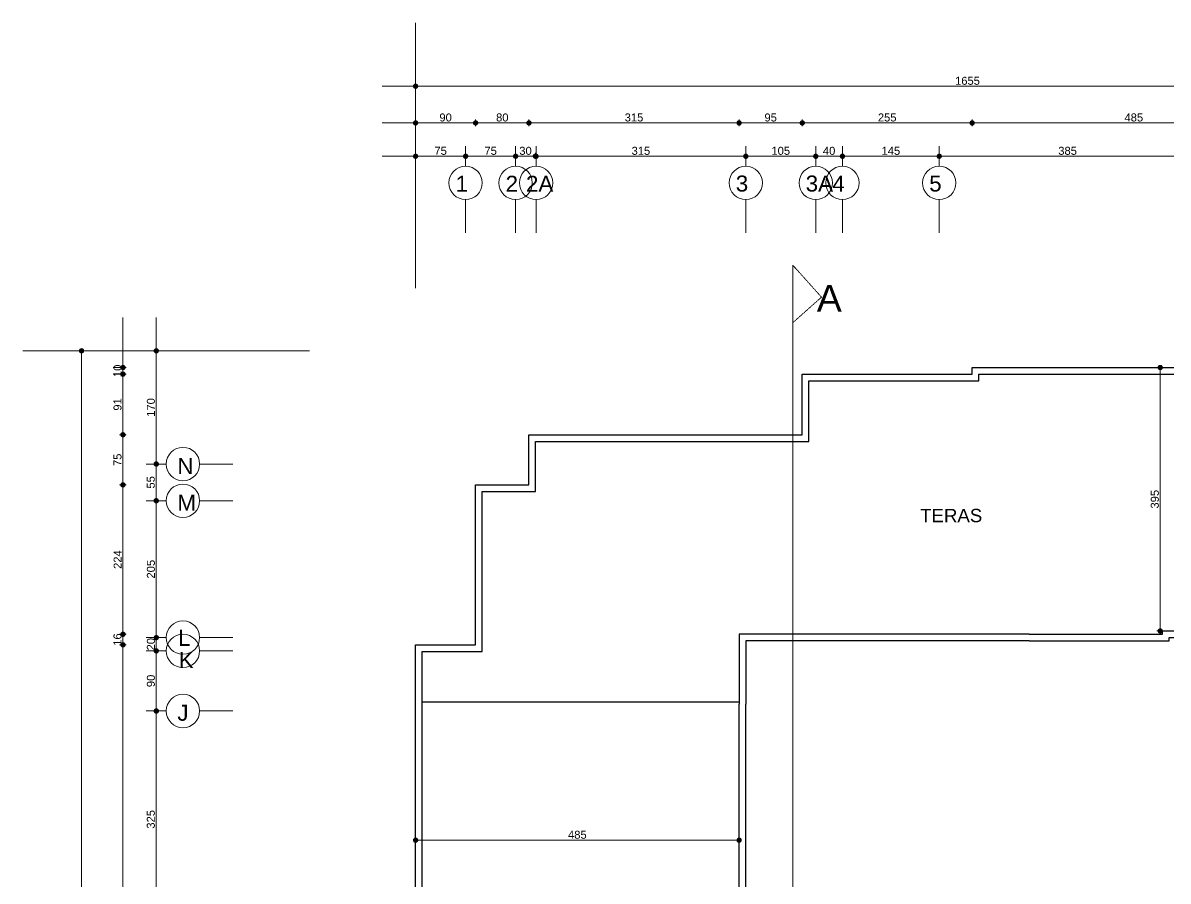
# Model space of a CAD drawing. Header units: millimetres. Extents: x 38129 to 72024, y -56282 to 16512.
# Drawn here: x 59598 to 61315, y -43875 to -42589 of the extents above; entities that cross this region are included whole.
import ezdxf

# ---------------------------------------------------------------- set-up
doc = ezdxf.new("R2010")
doc.units = ezdxf.units.MM
doc.linetypes.add('HIDDEN', pattern=[0.375, 0.25, -0.125])
doc.layers.add('balkon', color=171, linetype='Continuous')
doc.layers.add('sıva', color=41, linetype='Continuous')
for name, color, linetype, lineweight in [('DIŞÖLÇÜ', 37, 'Continuous', 0), ('DUVAR', 255, 'Continuous', 30), ('mahal', 7, 'Continuous', 5), ('pencere+KAPI', 1, 'Continuous', 0), ('ölçü İÇ', 31, 'Continuous', 0)]:
    doc.layers.add(name, color=color, linetype=linetype, lineweight=lineweight)
doc.styles.add('icdisolcu_yazi', font='arial.ttf')
doc.styles.get("Standard").update_dxf_attribs({"font": 'arial.ttf'})
doc.dimstyles.new('İç Ölçü', dxfattribs={"dimtxt": 12, "dimasz": 8, "dimexe": 5, "dimexo": 0, "dimgap": 2, "dimtad": 1, "dimdec": 0, "dimzin": 12, "dimdsep": 46, "dimtxsty": 'icdisolcu_yazi', "dimblk": 'DOT', "dimcen": 8, "dimdle": 5, "dimclrd": 256, "dimclre": 256, "dimclrt": 7, "dimadec": 0, "dimazin": 3, "dimtfac": 1, "dimtdec": 0, "dimtix": 1, "dimtmove": 2, "dimatfit": 3, "dimldrblk": 'DOT', "dimfxl": 0, "dimtolj": 1, "dimtzin": 0, "dimlwd": -1, "dimlwe": -1, "dimarcsym": 0})

# ---------------------------------------------------------------- blocks, each defined once
blk = doc.blocks.new('_Dot')
at = {"color": 0, "lineweight": -2}
blk.add_line((-0.5, 0), (-1, 0), dxfattribs=at)
at = {"color": 0, "lineweight": 30, "const_width": 0.5}
blk.add_lwpolyline([(-0.25, 0, 1), (0.25, 0, 1)], format="xyb", close=True, dxfattribs=at)
blk = doc.blocks.new('*D2576')
at = {"layer": 'Defpoints', "color": 0, "transparency": 16777216}
for p in [(60187.2, -42787.6), (60262.2, -42788.7), (60262.2, -42788.7)]:
    blk.add_point(p, dxfattribs=at)
at = {"layer": 'DIŞÖLÇÜ', "transparency": 16777216}
for p, q in [((60187.2, -42787.6), (60187.2, -42793.7)), ((60262.2, -42788.7), (60262.2, -42783.7))]:
    blk.add_line(p, q, dxfattribs=at)
at = {"layer": 'DIŞÖLÇÜ', "linetype": 'Continuous', "transparency": 16777216}
blk.add_line((60195.2, -42788.7), (60254.2, -42788.7), dxfattribs=at)
at = {"layer": 'DIŞÖLÇÜ', "transparency": 16777216, "xscale": 8, "yscale": 8, "zscale": 8, "rotation": 180}
blk.add_blockref('_Dot', (60187.2, -42788.7), dxfattribs=at)
at = {"layer": 'DIŞÖLÇÜ', "transparency": 16777216, "xscale": 8, "yscale": 8, "zscale": 8}
blk.add_blockref('_Dot', (60262.2, -42788.7), dxfattribs=at)
at = {"layer": 'DIŞÖLÇÜ', "color": 7, "transparency": 16777216, "insert": (60224.7, -42780.6), "char_height": 12, "attachment_point": 5, "style": 'icdisolcu_yazi'}
blk.add_mtext('\\A1;75', dxfattribs=at)
blk = doc.blocks.new('*D2577')
at = {"layer": 'Defpoints', "color": 0, "transparency": 16777216}
for p in [(60262.2, -42788.7), (60337.2, -42788.7), (60337.2, -42788.7)]:
    blk.add_point(p, dxfattribs=at)
at = {"layer": 'DIŞÖLÇÜ', "transparency": 16777216}
for p, q in [((60262.2, -42788.7), (60262.2, -42783.7)), ((60337.2, -42788.7), (60337.2, -42783.7))]:
    blk.add_line(p, q, dxfattribs=at)
at = {"layer": 'DIŞÖLÇÜ', "linetype": 'Continuous', "transparency": 16777216}
blk.add_line((60270.2, -42788.7), (60329.2, -42788.7), dxfattribs=at)
at = {"layer": 'DIŞÖLÇÜ', "transparency": 16777216, "xscale": 8, "yscale": 8, "zscale": 8, "rotation": 180}
blk.add_blockref('_Dot', (60262.2, -42788.7), dxfattribs=at)
at = {"layer": 'DIŞÖLÇÜ', "transparency": 16777216, "xscale": 8, "yscale": 8, "zscale": 8}
blk.add_blockref('_Dot', (60337.2, -42788.7), dxfattribs=at)
at = {"layer": 'DIŞÖLÇÜ', "color": 7, "transparency": 16777216, "insert": (60299.7, -42780.6), "char_height": 12, "attachment_point": 5, "style": 'icdisolcu_yazi'}
blk.add_mtext('\\A1;75', dxfattribs=at)
blk = doc.blocks.new('*D2578')
at = {"layer": 'Defpoints', "color": 0, "transparency": 16777216}
for p in [(60367.8, -42788.7), (60682.3, -42788.7), (60682.3, -42788.7)]:
    blk.add_point(p, dxfattribs=at)
at = {"layer": 'DIŞÖLÇÜ', "transparency": 16777216}
for p, q in [((60367.8, -42788.7), (60367.8, -42783.7)), ((60682.3, -42788.7), (60682.3, -42783.7))]:
    blk.add_line(p, q, dxfattribs=at)
at = {"layer": 'DIŞÖLÇÜ', "linetype": 'Continuous', "transparency": 16777216}
blk.add_line((60375.8, -42788.7), (60674.3, -42788.7), dxfattribs=at)
at = {"layer": 'DIŞÖLÇÜ', "transparency": 16777216, "xscale": 8, "yscale": 8, "zscale": 8, "rotation": 180}
blk.add_blockref('_Dot', (60367.8, -42788.7), dxfattribs=at)
at = {"layer": 'DIŞÖLÇÜ', "transparency": 16777216, "xscale": 8, "yscale": 8, "zscale": 8}
blk.add_blockref('_Dot', (60682.3, -42788.7), dxfattribs=at)
at = {"layer": 'DIŞÖLÇÜ', "color": 7, "transparency": 16777216, "insert": (60525, -42780.6), "char_height": 12, "attachment_point": 5, "style": 'icdisolcu_yazi'}
blk.add_mtext('\\A1;315', dxfattribs=at)
blk = doc.blocks.new('*D2579')
at = {"layer": 'Defpoints', "color": 0, "transparency": 16777216}
for p in [(60682.3, -42788.7), (60787.2, -42788.7), (60787.2, -42788.7)]:
    blk.add_point(p, dxfattribs=at)
at = {"layer": 'DIŞÖLÇÜ', "transparency": 16777216}
for p, q in [((60682.3, -42788.7), (60682.3, -42783.7)), ((60787.2, -42788.7), (60787.2, -42783.7))]:
    blk.add_line(p, q, dxfattribs=at)
at = {"layer": 'DIŞÖLÇÜ', "linetype": 'Continuous', "transparency": 16777216}
blk.add_line((60690.3, -42788.7), (60779.2, -42788.7), dxfattribs=at)
at = {"layer": 'DIŞÖLÇÜ', "transparency": 16777216, "xscale": 8, "yscale": 8, "zscale": 8, "rotation": 180}
blk.add_blockref('_Dot', (60682.3, -42788.7), dxfattribs=at)
at = {"layer": 'DIŞÖLÇÜ', "transparency": 16777216, "xscale": 8, "yscale": 8, "zscale": 8}
blk.add_blockref('_Dot', (60787.2, -42788.7), dxfattribs=at)
at = {"layer": 'DIŞÖLÇÜ', "color": 7, "transparency": 16777216, "insert": (60734.7, -42780.6), "char_height": 12, "attachment_point": 5, "style": 'icdisolcu_yazi'}
blk.add_mtext('\\A1;105', dxfattribs=at)
blk = doc.blocks.new('*D2580')
at = {"layer": 'Defpoints', "color": 0, "transparency": 16777216}
for p in [(60827.2, -42788.7), (60972.4, -42788.7), (60972.4, -42788.7)]:
    blk.add_point(p, dxfattribs=at)
at = {"layer": 'DIŞÖLÇÜ', "transparency": 16777216}
for p, q in [((60827.2, -42788.7), (60827.2, -42783.7)), ((60972.4, -42788.7), (60972.4, -42783.7))]:
    blk.add_line(p, q, dxfattribs=at)
at = {"layer": 'DIŞÖLÇÜ', "linetype": 'Continuous', "transparency": 16777216}
blk.add_line((60835.2, -42788.7), (60964.4, -42788.7), dxfattribs=at)
at = {"layer": 'DIŞÖLÇÜ', "transparency": 16777216, "xscale": 8, "yscale": 8, "zscale": 8, "rotation": 180}
blk.add_blockref('_Dot', (60827.2, -42788.7), dxfattribs=at)
at = {"layer": 'DIŞÖLÇÜ', "transparency": 16777216, "xscale": 8, "yscale": 8, "zscale": 8}
blk.add_blockref('_Dot', (60972.4, -42788.7), dxfattribs=at)
at = {"layer": 'DIŞÖLÇÜ', "color": 7, "transparency": 16777216, "insert": (60899.8, -42780.6), "char_height": 12, "attachment_point": 5, "style": 'icdisolcu_yazi'}
blk.add_mtext('\\A1;145', dxfattribs=at)
blk = doc.blocks.new('*D2581')
at = {"layer": 'Defpoints', "color": 0, "transparency": 16777216}
for p in [(60972.4, -42788.7), (61357.2, -42788.7), (61357.2, -42788.7)]:
    blk.add_point(p, dxfattribs=at)
at = {"layer": 'DIŞÖLÇÜ', "transparency": 16777216}
for p, q in [((60972.4, -42788.7), (60972.4, -42783.7)), ((61357.2, -42788.7), (61357.2, -42783.7))]:
    blk.add_line(p, q, dxfattribs=at)
at = {"layer": 'DIŞÖLÇÜ', "linetype": 'Continuous', "transparency": 16777216}
blk.add_line((60980.4, -42788.7), (61349.2, -42788.7), dxfattribs=at)
at = {"layer": 'DIŞÖLÇÜ', "transparency": 16777216, "xscale": 8, "yscale": 8, "zscale": 8, "rotation": 180}
blk.add_blockref('_Dot', (60972.4, -42788.7), dxfattribs=at)
at = {"layer": 'DIŞÖLÇÜ', "transparency": 16777216, "xscale": 8, "yscale": 8, "zscale": 8}
blk.add_blockref('_Dot', (61357.2, -42788.7), dxfattribs=at)
at = {"layer": 'DIŞÖLÇÜ', "color": 7, "transparency": 16777216, "insert": (61164.8, -42780.6), "char_height": 12, "attachment_point": 5, "style": 'icdisolcu_yazi'}
blk.add_mtext('\\A1;385', dxfattribs=at)
blk = doc.blocks.new('*D2592')
at = {"layer": 'Defpoints', "color": 0, "transparency": 16777216}
for p in [(59798.4, -43620.4), (59798.4, -43620.4), (59798.4, -43945.3)]:
    blk.add_point(p, dxfattribs=at)
at = {"layer": 'DIŞÖLÇÜ', "transparency": 16777216}
for p, q in [((59798.4, -43620.4), (59803.4, -43620.4)), ((59798.4, -43945.3), (59803.4, -43945.3))]:
    blk.add_line(p, q, dxfattribs=at)
at = {"layer": 'DIŞÖLÇÜ', "linetype": 'Continuous', "transparency": 16777216}
blk.add_line((59798.4, -43937.3), (59798.4, -43628.4), dxfattribs=at)
at = {"layer": 'DIŞÖLÇÜ', "transparency": 16777216, "xscale": 8, "yscale": 8, "zscale": 8}
for p, rotation in [((59798.4, -43620.4), 90), ((59798.4, -43945.3), 270)]:
    blk.add_blockref('_Dot', p, dxfattribs=dict(at, rotation=rotation))
at = {"layer": 'DIŞÖLÇÜ', "color": 7, "transparency": 16777216, "insert": (59790.2, -43782.8), "char_height": 12, "attachment_point": 5, "rotation": 90, "style": 'icdisolcu_yazi'}
blk.add_mtext('\\A1;325', dxfattribs=at)
blk = doc.blocks.new('*D2593')
at = {"layer": 'Defpoints', "color": 0, "transparency": 16777216}
for p in [(59798.4, -43530.3), (59798.4, -43530.3), (59798.4, -43620.4)]:
    blk.add_point(p, dxfattribs=at)
at = {"layer": 'DIŞÖLÇÜ', "transparency": 16777216}
for p, q in [((59798.4, -43530.3), (59803.4, -43530.3)), ((59798.4, -43620.4), (59803.4, -43620.4))]:
    blk.add_line(p, q, dxfattribs=at)
at = {"layer": 'DIŞÖLÇÜ', "linetype": 'Continuous', "transparency": 16777216}
blk.add_line((59798.4, -43612.4), (59798.4, -43538.3), dxfattribs=at)
at = {"layer": 'DIŞÖLÇÜ', "transparency": 16777216, "xscale": 8, "yscale": 8, "zscale": 8}
for p, rotation in [((59798.4, -43530.3), 90), ((59798.4, -43620.4), 270)]:
    blk.add_blockref('_Dot', p, dxfattribs=dict(at, rotation=rotation))
at = {"layer": 'DIŞÖLÇÜ', "color": 7, "transparency": 16777216, "insert": (59790.3, -43575.3), "char_height": 12, "attachment_point": 5, "rotation": 90, "style": 'icdisolcu_yazi'}
blk.add_mtext('\\A1;90', dxfattribs=at)
blk = doc.blocks.new('*D2594')
at = {"layer": 'Defpoints', "color": 0, "transparency": 16777216}
for p in [(59798.4, -43510.4), (59798.4, -43510.4), (59798.4, -43530.3)]:
    blk.add_point(p, dxfattribs=at)
at = {"layer": 'DIŞÖLÇÜ', "linetype": 'Continuous', "transparency": 16777216}
for p, q in [((59798.4, -43502.4), (59798.4, -43494.4)), ((59798.4, -43530.3), (59798.4, -43510.4)), ((59798.4, -43538.3), (59798.4, -43546.3))]:
    blk.add_line(p, q, dxfattribs=at)
at = {"layer": 'DIŞÖLÇÜ', "transparency": 16777216}
for p, q in [((59798.4, -43510.4), (59803.4, -43510.4)), ((59798.4, -43530.3), (59803.4, -43530.3))]:
    blk.add_line(p, q, dxfattribs=at)
at = {"layer": 'DIŞÖLÇÜ', "transparency": 16777216, "xscale": 8, "yscale": 8, "zscale": 8}
for p, rotation in [((59798.4, -43510.4), 270), ((59798.4, -43530.3), 90)]:
    blk.add_blockref('_Dot', p, dxfattribs=dict(at, rotation=rotation))
at = {"layer": 'DIŞÖLÇÜ', "color": 7, "transparency": 16777216, "insert": (59790.3, -43520.3), "char_height": 12, "attachment_point": 5, "rotation": 90, "style": 'icdisolcu_yazi'}
blk.add_mtext('\\A1;20', dxfattribs=at)
blk = doc.blocks.new('*D2595')
at = {"layer": 'Defpoints', "color": 0, "transparency": 16777216}
for p in [(59798.4, -43305.1), (59798.4, -43305.1), (59798.4, -43510.4)]:
    blk.add_point(p, dxfattribs=at)
at = {"layer": 'DIŞÖLÇÜ', "transparency": 16777216}
for p, q in [((59798.4, -43305.1), (59803.4, -43305.1)), ((59798.4, -43510.4), (59803.4, -43510.4))]:
    blk.add_line(p, q, dxfattribs=at)
at = {"layer": 'DIŞÖLÇÜ', "linetype": 'Continuous', "transparency": 16777216}
blk.add_line((59798.4, -43502.4), (59798.4, -43313.1), dxfattribs=at)
at = {"layer": 'DIŞÖLÇÜ', "transparency": 16777216, "xscale": 8, "yscale": 8, "zscale": 8}
for p, rotation in [((59798.4, -43305.1), 90), ((59798.4, -43510.4), 270)]:
    blk.add_blockref('_Dot', p, dxfattribs=dict(at, rotation=rotation))
at = {"layer": 'DIŞÖLÇÜ', "color": 7, "transparency": 16777216, "insert": (59790.3, -43407.8), "char_height": 12, "attachment_point": 5, "rotation": 90, "style": 'icdisolcu_yazi'}
blk.add_mtext('\\A1;205', dxfattribs=at)
blk = doc.blocks.new('*D2596')
at = {"layer": 'Defpoints', "color": 0, "transparency": 16777216}
for p in [(59798.4, -43080.4), (59798.4, -43080.4), (59798.4, -43250.1)]:
    blk.add_point(p, dxfattribs=at)
at = {"layer": 'DIŞÖLÇÜ', "transparency": 16777216}
for p, q in [((59798.4, -43080.4), (59803.4, -43080.4)), ((59798.4, -43250.1), (59803.4, -43250.1))]:
    blk.add_line(p, q, dxfattribs=at)
at = {"layer": 'DIŞÖLÇÜ', "linetype": 'Continuous', "transparency": 16777216}
blk.add_line((59798.4, -43242.1), (59798.4, -43088.4), dxfattribs=at)
at = {"layer": 'DIŞÖLÇÜ', "transparency": 16777216, "xscale": 8, "yscale": 8, "zscale": 8}
for p, rotation in [((59798.4, -43080.4), 90), ((59798.4, -43250.1), 270)]:
    blk.add_blockref('_Dot', p, dxfattribs=dict(at, rotation=rotation))
at = {"layer": 'DIŞÖLÇÜ', "color": 7, "transparency": 16777216, "insert": (59790.3, -43165.3), "char_height": 12, "attachment_point": 5, "rotation": 90, "style": 'icdisolcu_yazi'}
blk.add_mtext('\\A1;170', dxfattribs=at)
blk = doc.blocks.new('*D2612')
at = {"layer": 'Defpoints', "color": 0, "transparency": 16777216}
for p in [(60187.2, -42683.7), (61842.3, -42683.7), (61842.3, -42683.7)]:
    blk.add_point(p, dxfattribs=at)
at = {"layer": 'DIŞÖLÇÜ', "transparency": 16777216}
for p, q in [((60187.2, -42683.7), (60187.2, -42678.7)), ((61842.3, -42683.7), (61842.3, -42678.7))]:
    blk.add_line(p, q, dxfattribs=at)
at = {"layer": 'DIŞÖLÇÜ', "linetype": 'Continuous', "transparency": 16777216}
blk.add_line((60195.2, -42683.7), (61834.3, -42683.7), dxfattribs=at)
at = {"layer": 'DIŞÖLÇÜ', "transparency": 16777216, "xscale": 8, "yscale": 8, "zscale": 8, "rotation": 180}
blk.add_blockref('_Dot', (60187.2, -42683.7), dxfattribs=at)
at = {"layer": 'DIŞÖLÇÜ', "transparency": 16777216, "xscale": 8, "yscale": 8, "zscale": 8}
blk.add_blockref('_Dot', (61842.3, -42683.7), dxfattribs=at)
at = {"layer": 'DIŞÖLÇÜ', "color": 7, "transparency": 16777216, "insert": (61014.7, -42675.6), "char_height": 12, "attachment_point": 5, "style": 'icdisolcu_yazi'}
blk.add_mtext('\\A1;1655', dxfattribs=at)
blk = doc.blocks.new('*D2622')
at = {"layer": 'Defpoints', "color": 0, "transparency": 16777216}
for p in [(59686.3, -43080.4), (59686.3, -45110.4), (59686.3, -45110.4)]:
    blk.add_point(p, dxfattribs=at)
at = {"layer": 'DIŞÖLÇÜ', "transparency": 16777216}
for p, q in [((59686.3, -43080.4), (59691.3, -43080.4)), ((59686.3, -45110.4), (59691.3, -45110.4))]:
    blk.add_line(p, q, dxfattribs=at)
at = {"layer": 'DIŞÖLÇÜ', "linetype": 'Continuous', "transparency": 16777216}
blk.add_line((59686.3, -43088.4), (59686.3, -45102.4), dxfattribs=at)
at = {"layer": 'DIŞÖLÇÜ', "transparency": 16777216, "xscale": 8, "yscale": 8, "zscale": 8}
for p, rotation in [((59686.3, -43080.4), 90), ((59686.3, -45110.4), 270)]:
    blk.add_blockref('_Dot', p, dxfattribs=dict(at, rotation=rotation))
at = {"layer": 'DIŞÖLÇÜ', "color": 7, "transparency": 16777216, "insert": (59678.2, -44095.4), "char_height": 12, "attachment_point": 5, "rotation": 90, "style": 'icdisolcu_yazi'}
blk.add_mtext('\\A1;2030', dxfattribs=at)
blk = doc.blocks.new('*D2624')
at = {"layer": 'Defpoints', "color": 0, "transparency": 16777216}
for p in [(60337.2, -42788.7), (60366.8, -42788.7), (60366.8, -42788.7)]:
    blk.add_point(p, dxfattribs=at)
at = {"layer": 'DIŞÖLÇÜ', "transparency": 16777216}
for p, q in [((60337.2, -42788.7), (60337.2, -42783.7)), ((60366.8, -42788.7), (60366.8, -42783.7))]:
    blk.add_line(p, q, dxfattribs=at)
at = {"layer": 'DIŞÖLÇÜ', "linetype": 'Continuous', "transparency": 16777216}
blk.add_line((60345.2, -42788.7), (60358.8, -42788.7), dxfattribs=at)
at = {"layer": 'DIŞÖLÇÜ', "transparency": 16777216, "xscale": 8, "yscale": 8, "zscale": 8, "rotation": 180}
blk.add_blockref('_Dot', (60337.2, -42788.7), dxfattribs=at)
at = {"layer": 'DIŞÖLÇÜ', "transparency": 16777216, "xscale": 8, "yscale": 8, "zscale": 8}
blk.add_blockref('_Dot', (60366.8, -42788.7), dxfattribs=at)
at = {"layer": 'DIŞÖLÇÜ', "color": 7, "transparency": 16777216, "insert": (60352, -42780.6), "char_height": 12, "attachment_point": 5, "style": 'icdisolcu_yazi'}
blk.add_mtext('\\A1;30', dxfattribs=at)
blk = doc.blocks.new('*D2627')
at = {"layer": 'Defpoints', "color": 0, "transparency": 16777216}
for p in [(61303.7, -43105.4), (61303.7, -43105.4), (61286.7, -43500.4)]:
    blk.add_point(p, dxfattribs=at)
at = {"layer": 'ölçü İÇ', "transparency": 16777216}
for p, q in [((61303.7, -43105.4), (61308.7, -43105.4)), ((61298.7, -43500.4), (61308.7, -43500.4))]:
    blk.add_line(p, q, dxfattribs=at)
at = {"layer": 'ölçü İÇ', "linetype": 'Continuous', "transparency": 16777216}
blk.add_line((61303.7, -43492.4), (61303.7, -43113.4), dxfattribs=at)
at = {"layer": 'ölçü İÇ', "transparency": 16777216, "xscale": 8, "yscale": 8, "zscale": 8}
for p, rotation in [((61303.7, -43105.4), 90), ((61303.7, -43500.4), 270)]:
    blk.add_blockref('_Dot', p, dxfattribs=dict(at, rotation=rotation))
at = {"layer": 'ölçü İÇ', "color": 7, "transparency": 16777216, "insert": (61295.6, -43302.9), "char_height": 12, "attachment_point": 5, "rotation": 90, "style": 'icdisolcu_yazi'}
blk.add_mtext('\\A1;395', dxfattribs=at)
blk = doc.blocks.new('*D2628')
at = {"layer": 'Defpoints', "color": 0, "transparency": 16777216}
for p in [(60187.2, -43814.1), (60187.2, -43814.1), (60672.3, -43814.1)]:
    blk.add_point(p, dxfattribs=at)
at = {"layer": 'ölçü İÇ', "transparency": 16777216}
for p, q in [((60187.2, -43814.1), (60187.2, -43809.1)), ((60672.3, -43814.1), (60672.3, -43809.1))]:
    blk.add_line(p, q, dxfattribs=at)
at = {"layer": 'ölçü İÇ', "linetype": 'Continuous', "transparency": 16777216}
blk.add_line((60664.3, -43814.1), (60195.2, -43814.1), dxfattribs=at)
at = {"layer": 'ölçü İÇ', "transparency": 16777216, "xscale": 8, "yscale": 8, "zscale": 8, "rotation": 180}
blk.add_blockref('_Dot', (60187.2, -43814.1), dxfattribs=at)
at = {"layer": 'ölçü İÇ', "transparency": 16777216, "xscale": 8, "yscale": 8, "zscale": 8}
blk.add_blockref('_Dot', (60672.3, -43814.1), dxfattribs=at)
at = {"layer": 'ölçü İÇ', "color": 7, "transparency": 16777216, "insert": (60429.7, -43806), "char_height": 12, "attachment_point": 5, "style": 'icdisolcu_yazi'}
blk.add_mtext('\\A1;485', dxfattribs=at)
blk = doc.blocks.new('*D2636')
at = {"layer": 'Defpoints', "color": 0, "transparency": 16777216}
for p in [(59798.4, -43250.1), (59798.2, -43305.1), (59798.4, -43305.1)]:
    blk.add_point(p, dxfattribs=at)
at = {"layer": 'ölçü İÇ', "transparency": 16777216}
for p, q in [((59798.4, -43250.1), (59793.2, -43250.1)), ((59798.4, -43305.1), (59793.2, -43305.1))]:
    blk.add_line(p, q, dxfattribs=at)
at = {"layer": 'ölçü İÇ', "linetype": 'Continuous', "transparency": 16777216}
blk.add_line((59798.2, -43258.1), (59798.2, -43297.1), dxfattribs=at)
at = {"layer": 'ölçü İÇ', "transparency": 16777216, "xscale": 8, "yscale": 8, "zscale": 8}
for p, rotation in [((59798.2, -43250.1), 90), ((59798.2, -43305.1), 270)]:
    blk.add_blockref('_Dot', p, dxfattribs=dict(at, rotation=rotation))
at = {"layer": 'ölçü İÇ', "color": 7, "transparency": 16777216, "insert": (59790.1, -43277.6), "char_height": 12, "attachment_point": 5, "rotation": 90, "style": 'icdisolcu_yazi'}
blk.add_mtext('\\A1;55', dxfattribs=at)
blk = doc.blocks.new('*D2638')
at = {"layer": 'Defpoints', "color": 0, "transparency": 16777216}
for p in [(60787.2, -42788.7), (60827.2, -42788.7), (60827.2, -42788.7)]:
    blk.add_point(p, dxfattribs=at)
at = {"layer": 'DIŞÖLÇÜ', "transparency": 16777216}
for p, q in [((60787.2, -42788.7), (60787.2, -42783.7)), ((60827.2, -42788.7), (60827.2, -42783.7))]:
    blk.add_line(p, q, dxfattribs=at)
at = {"layer": 'DIŞÖLÇÜ', "linetype": 'Continuous', "transparency": 16777216}
blk.add_line((60795.2, -42788.7), (60819.2, -42788.7), dxfattribs=at)
at = {"layer": 'DIŞÖLÇÜ', "transparency": 16777216, "xscale": 8, "yscale": 8, "zscale": 8, "rotation": 180}
blk.add_blockref('_Dot', (60787.2, -42788.7), dxfattribs=at)
at = {"layer": 'DIŞÖLÇÜ', "transparency": 16777216, "xscale": 8, "yscale": 8, "zscale": 8}
blk.add_blockref('_Dot', (60827.2, -42788.7), dxfattribs=at)
at = {"layer": 'DIŞÖLÇÜ', "color": 7, "transparency": 16777216, "insert": (60807.2, -42780.6), "char_height": 12, "attachment_point": 5, "style": 'icdisolcu_yazi'}
blk.add_mtext('\\A1;40', dxfattribs=at)
blk = doc.blocks.new('*D2644')
at = {"layer": 'Defpoints', "color": 0, "transparency": 16777216}
for p in [(59748.4, -43115.4), (61109.3, -43105.4), (61109.3, -43115.4)]:
    blk.add_point(p, dxfattribs=at)
at = {"layer": 'DIŞÖLÇÜ', "linetype": 'Continuous', "transparency": 16777216}
for p, q in [((59748.4, -43097.4), (59748.4, -43089.4)), ((59748.4, -43105.4), (59748.4, -43115.4)), ((59748.4, -43123.4), (59748.4, -43131.4))]:
    blk.add_line(p, q, dxfattribs=at)
at = {"layer": 'DIŞÖLÇÜ', "transparency": 16777216}
for p, q in [((59753.4, -43105.4), (59743.4, -43105.4)), ((59753.4, -43115.4), (59743.4, -43115.4))]:
    blk.add_line(p, q, dxfattribs=at)
at = {"layer": 'DIŞÖLÇÜ', "transparency": 16777216, "xscale": 8, "yscale": 8, "zscale": 8}
for p, rotation in [((59748.4, -43105.4), 269.9993665103161), ((59748.4, -43115.4), 89.99936651031608)]:
    blk.add_blockref('_Dot', p, dxfattribs=dict(at, rotation=rotation))
at = {"layer": 'DIŞÖLÇÜ', "color": 7, "transparency": 16777216, "insert": (59740.3, -43110.4), "char_height": 12, "attachment_point": 5, "rotation": 89.9994, "style": 'icdisolcu_yazi'}
blk.add_mtext('\\A1;10', dxfattribs=at)
blk = doc.blocks.new('*D2645')
at = {"layer": 'Defpoints', "color": 0, "transparency": 16777216}
for p in [(61109.3, -43115.4), (59748.4, -43206.2), (60854.6, -43206.3)]:
    blk.add_point(p, dxfattribs=at)
at = {"layer": 'DIŞÖLÇÜ', "transparency": 16777216}
for p, q in [((59753.4, -43115.4), (59743.4, -43115.4)), ((59753.4, -43206.2), (59743.4, -43206.2))]:
    blk.add_line(p, q, dxfattribs=at)
at = {"layer": 'DIŞÖLÇÜ', "linetype": 'Continuous', "transparency": 16777216}
blk.add_line((59748.4, -43123.4), (59748.4, -43198.2), dxfattribs=at)
at = {"layer": 'DIŞÖLÇÜ', "transparency": 16777216, "xscale": 8, "yscale": 8, "zscale": 8}
for p, rotation in [((59748.4, -43115.4), 89.99936651032439), ((59748.4, -43206.2), 269.9993665103244)]:
    blk.add_blockref('_Dot', p, dxfattribs=dict(at, rotation=rotation))
at = {"layer": 'DIŞÖLÇÜ', "color": 7, "transparency": 16777216, "insert": (59740.3, -43160.8), "char_height": 12, "attachment_point": 5, "rotation": 89.9994, "style": 'icdisolcu_yazi'}
blk.add_mtext('\\A1;91', dxfattribs=at)
blk = doc.blocks.new('*D2646')
at = {"layer": 'Defpoints', "color": 0, "transparency": 16777216}
for p in [(60444.8, -43206.3), (59748.4, -43281.4), (60444.8, -43281.4)]:
    blk.add_point(p, dxfattribs=at)
at = {"layer": 'DIŞÖLÇÜ', "transparency": 16777216}
for p, q in [((59753.4, -43206.2), (59743.4, -43206.2)), ((59753.4, -43281.4), (59743.4, -43281.4))]:
    blk.add_line(p, q, dxfattribs=at)
at = {"layer": 'DIŞÖLÇÜ', "linetype": 'Continuous', "transparency": 16777216}
blk.add_line((59748.4, -43214.2), (59748.4, -43273.4), dxfattribs=at)
at = {"layer": 'DIŞÖLÇÜ', "transparency": 16777216, "xscale": 8, "yscale": 8, "zscale": 8}
for p, rotation in [((59748.4, -43206.2), 89.99936651032439), ((59748.4, -43281.4), 269.9993665103244)]:
    blk.add_blockref('_Dot', p, dxfattribs=dict(at, rotation=rotation))
at = {"layer": 'DIŞÖLÇÜ', "color": 7, "transparency": 16777216, "insert": (59740.3, -43243.8), "char_height": 12, "attachment_point": 5, "rotation": 89.9994, "style": 'icdisolcu_yazi'}
blk.add_mtext('\\A1;75', dxfattribs=at)
blk = doc.blocks.new('*D2647')
at = {"layer": 'Defpoints', "color": 0, "transparency": 16777216}
for p in [(60364.8, -43281.4), (59748.4, -43505.4), (60759.9, -43505.4)]:
    blk.add_point(p, dxfattribs=at)
at = {"layer": 'DIŞÖLÇÜ', "transparency": 16777216}
for p, q in [((59753.4, -43281.4), (59743.4, -43281.4)), ((59753.4, -43505.4), (59743.4, -43505.4))]:
    blk.add_line(p, q, dxfattribs=at)
at = {"layer": 'DIŞÖLÇÜ', "linetype": 'Continuous', "transparency": 16777216}
blk.add_line((59748.4, -43289.4), (59748.4, -43497.4), dxfattribs=at)
at = {"layer": 'DIŞÖLÇÜ', "transparency": 16777216, "xscale": 8, "yscale": 8, "zscale": 8}
for p, rotation in [((59748.4, -43281.4), 89.99936651032439), ((59748.4, -43505.4), 269.9993665103244)]:
    blk.add_blockref('_Dot', p, dxfattribs=dict(at, rotation=rotation))
at = {"layer": 'DIŞÖLÇÜ', "color": 7, "transparency": 16777216, "insert": (59740.4, -43393.4), "char_height": 12, "attachment_point": 5, "rotation": 89.9994, "style": 'icdisolcu_yazi'}
blk.add_mtext('\\A1;224', dxfattribs=at)
blk = doc.blocks.new('*D2648')
at = {"layer": 'Defpoints', "color": 0, "transparency": 16777216}
for p in [(60759.9, -43505.4), (59748.4, -43521.2), (60364.8, -43521.3)]:
    blk.add_point(p, dxfattribs=at)
at = {"layer": 'DIŞÖLÇÜ', "linetype": 'Continuous', "transparency": 16777216}
for p, q in [((59748.4, -43497.4), (59748.4, -43489.4)), ((59748.4, -43505.4), (59748.4, -43521.2)), ((59748.4, -43529.2), (59748.4, -43537.2))]:
    blk.add_line(p, q, dxfattribs=at)
at = {"layer": 'DIŞÖLÇÜ', "transparency": 16777216}
for p, q in [((59753.4, -43505.4), (59743.4, -43505.4)), ((59753.4, -43521.2), (59743.4, -43521.2))]:
    blk.add_line(p, q, dxfattribs=at)
at = {"layer": 'DIŞÖLÇÜ', "transparency": 16777216, "xscale": 8, "yscale": 8, "zscale": 8}
for p, rotation in [((59748.4, -43505.4), 269.9993665103244), ((59748.4, -43521.2), 89.99936651032439)]:
    blk.add_blockref('_Dot', p, dxfattribs=dict(at, rotation=rotation))
at = {"layer": 'DIŞÖLÇÜ', "color": 7, "transparency": 16777216, "insert": (59740.2, -43513.3), "char_height": 12, "attachment_point": 5, "rotation": 89.9994, "style": 'icdisolcu_yazi'}
blk.add_mtext('\\A1;16', dxfattribs=at)
blk = doc.blocks.new('*D2649')
at = {"layer": 'Defpoints', "color": 0, "transparency": 16777216}
for p in [(60364.8, -43521.3), (59748.4, -44759.6), (60344.8, -44759.6)]:
    blk.add_point(p, dxfattribs=at)
at = {"layer": 'DIŞÖLÇÜ', "transparency": 16777216}
for p, q in [((59753.4, -43521.2), (59743.4, -43521.2)), ((59753.4, -44759.6), (59743.4, -44759.6))]:
    blk.add_line(p, q, dxfattribs=at)
at = {"layer": 'DIŞÖLÇÜ', "linetype": 'Continuous', "transparency": 16777216}
blk.add_line((59748.4, -43529.2), (59748.4, -44751.6), dxfattribs=at)
at = {"layer": 'DIŞÖLÇÜ', "transparency": 16777216, "xscale": 8, "yscale": 8, "zscale": 8}
for p, rotation in [((59748.4, -43521.2), 89.99936651032439), ((59748.4, -44759.6), 269.9993665103244)]:
    blk.add_blockref('_Dot', p, dxfattribs=dict(at, rotation=rotation))
at = {"layer": 'DIŞÖLÇÜ', "color": 7, "transparency": 16777216, "insert": (59740.2, -44140.4), "char_height": 12, "attachment_point": 5, "rotation": 89.9994, "style": 'icdisolcu_yazi'}
blk.add_mtext('\\A1;1238', dxfattribs=at)
blk = doc.blocks.new('*D2659')
at = {"layer": 'Defpoints', "color": 0, "transparency": 16777216}
for p in [(60277.2, -42738.7), (60187.2, -43521.3), (60277.2, -43521.3)]:
    blk.add_point(p, dxfattribs=at)
at = {"layer": 'DIŞÖLÇÜ', "transparency": 16777216}
for p, q in [((60187.2, -42743.7), (60187.2, -42733.7)), ((60277.2, -42743.7), (60277.2, -42733.7))]:
    blk.add_line(p, q, dxfattribs=at)
at = {"layer": 'DIŞÖLÇÜ', "linetype": 'Continuous', "transparency": 16777216}
blk.add_line((60195.2, -42738.7), (60269.2, -42738.7), dxfattribs=at)
at = {"layer": 'DIŞÖLÇÜ', "transparency": 16777216, "xscale": 8, "yscale": 8, "zscale": 8, "rotation": 180}
blk.add_blockref('_Dot', (60187.2, -42738.7), dxfattribs=at)
at = {"layer": 'DIŞÖLÇÜ', "transparency": 16777216, "xscale": 8, "yscale": 8, "zscale": 8}
blk.add_blockref('_Dot', (60277.2, -42738.7), dxfattribs=at)
at = {"layer": 'DIŞÖLÇÜ', "color": 7, "transparency": 16777216, "insert": (60232.2, -42730.6), "char_height": 12, "attachment_point": 5, "style": 'icdisolcu_yazi'}
blk.add_mtext('\\A1;90', dxfattribs=at)
blk = doc.blocks.new('*D2660')
at = {"layer": 'Defpoints', "color": 0, "transparency": 16777216}
for p in [(60357.2, -42738.7), (60357.2, -43281.4), (60277.2, -43521.3)]:
    blk.add_point(p, dxfattribs=at)
at = {"layer": 'DIŞÖLÇÜ', "transparency": 16777216}
for p, q in [((60277.2, -42743.7), (60277.2, -42733.7)), ((60357.2, -42743.7), (60357.2, -42733.7))]:
    blk.add_line(p, q, dxfattribs=at)
at = {"layer": 'DIŞÖLÇÜ', "linetype": 'Continuous', "transparency": 16777216}
blk.add_line((60285.2, -42738.7), (60349.2, -42738.7), dxfattribs=at)
at = {"layer": 'DIŞÖLÇÜ', "transparency": 16777216, "xscale": 8, "yscale": 8, "zscale": 8, "rotation": 180}
blk.add_blockref('_Dot', (60277.2, -42738.7), dxfattribs=at)
at = {"layer": 'DIŞÖLÇÜ', "transparency": 16777216, "xscale": 8, "yscale": 8, "zscale": 8}
blk.add_blockref('_Dot', (60357.2, -42738.7), dxfattribs=at)
at = {"layer": 'DIŞÖLÇÜ', "color": 7, "transparency": 16777216, "insert": (60317.2, -42730.6), "char_height": 12, "attachment_point": 5, "style": 'icdisolcu_yazi'}
blk.add_mtext('\\A1;80', dxfattribs=at)
blk = doc.blocks.new('*D2661')
at = {"layer": 'Defpoints', "color": 0, "transparency": 16777216}
for p in [(60672.3, -42738.7), (60357.2, -43281.4), (60672.3, -43505.4)]:
    blk.add_point(p, dxfattribs=at)
at = {"layer": 'DIŞÖLÇÜ', "transparency": 16777216}
for p, q in [((60357.2, -42743.7), (60357.2, -42733.7)), ((60672.3, -42743.7), (60672.3, -42733.7))]:
    blk.add_line(p, q, dxfattribs=at)
at = {"layer": 'DIŞÖLÇÜ', "linetype": 'Continuous', "transparency": 16777216}
blk.add_line((60365.2, -42738.7), (60664.3, -42738.7), dxfattribs=at)
at = {"layer": 'DIŞÖLÇÜ', "transparency": 16777216, "xscale": 8, "yscale": 8, "zscale": 8, "rotation": 180}
blk.add_blockref('_Dot', (60357.2, -42738.7), dxfattribs=at)
at = {"layer": 'DIŞÖLÇÜ', "transparency": 16777216, "xscale": 8, "yscale": 8, "zscale": 8}
blk.add_blockref('_Dot', (60672.3, -42738.7), dxfattribs=at)
at = {"layer": 'DIŞÖLÇÜ', "color": 7, "transparency": 16777216, "insert": (60514.7, -42730.6), "char_height": 12, "attachment_point": 5, "style": 'icdisolcu_yazi'}
blk.add_mtext('\\A1;315', dxfattribs=at)
blk = doc.blocks.new('*D2662')
at = {"layer": 'Defpoints', "color": 0, "transparency": 16777216}
for p in [(60767, -42738.7), (60767, -43115.4), (60672.3, -43505.4)]:
    blk.add_point(p, dxfattribs=at)
at = {"layer": 'DIŞÖLÇÜ', "transparency": 16777216}
for p, q in [((60672.3, -42743.7), (60672.3, -42733.7)), ((60767, -42743.7), (60767, -42733.7))]:
    blk.add_line(p, q, dxfattribs=at)
at = {"layer": 'DIŞÖLÇÜ', "linetype": 'Continuous', "transparency": 16777216}
blk.add_line((60680.3, -42738.7), (60759, -42738.7), dxfattribs=at)
at = {"layer": 'DIŞÖLÇÜ', "transparency": 16777216, "xscale": 8, "yscale": 8, "zscale": 8, "rotation": 180}
blk.add_blockref('_Dot', (60672.3, -42738.7), dxfattribs=at)
at = {"layer": 'DIŞÖLÇÜ', "transparency": 16777216, "xscale": 8, "yscale": 8, "zscale": 8}
blk.add_blockref('_Dot', (60767, -42738.7), dxfattribs=at)
at = {"layer": 'DIŞÖLÇÜ', "color": 7, "transparency": 16777216, "insert": (60719.6, -42730.6), "char_height": 12, "attachment_point": 5, "style": 'icdisolcu_yazi'}
blk.add_mtext('\\A1;95', dxfattribs=at)
blk = doc.blocks.new('*D2663')
at = {"layer": 'Defpoints', "color": 0, "transparency": 16777216}
for p in [(61021.7, -42738.7), (60767, -43115.4), (61021.7, -43105.4)]:
    blk.add_point(p, dxfattribs=at)
at = {"layer": 'DIŞÖLÇÜ', "transparency": 16777216}
for p, q in [((60767, -42743.7), (60767, -42733.7)), ((61021.7, -42743.7), (61021.7, -42733.7))]:
    blk.add_line(p, q, dxfattribs=at)
at = {"layer": 'DIŞÖLÇÜ', "linetype": 'Continuous', "transparency": 16777216}
blk.add_line((60775, -42738.7), (61013.7, -42738.7), dxfattribs=at)
at = {"layer": 'DIŞÖLÇÜ', "transparency": 16777216, "xscale": 8, "yscale": 8, "zscale": 8, "rotation": 180}
blk.add_blockref('_Dot', (60767, -42738.7), dxfattribs=at)
at = {"layer": 'DIŞÖLÇÜ', "transparency": 16777216, "xscale": 8, "yscale": 8, "zscale": 8}
blk.add_blockref('_Dot', (61021.7, -42738.7), dxfattribs=at)
at = {"layer": 'DIŞÖLÇÜ', "color": 7, "transparency": 16777216, "insert": (60894.3, -42730.6), "char_height": 12, "attachment_point": 5, "style": 'icdisolcu_yazi'}
blk.add_mtext('\\A1;255', dxfattribs=at)
blk = doc.blocks.new('*D2664')
at = {"layer": 'Defpoints', "color": 0, "transparency": 16777216}
for p in [(61506.4, -42738.7), (61021.7, -43105.4), (61506.4, -43105.4)]:
    blk.add_point(p, dxfattribs=at)
at = {"layer": 'DIŞÖLÇÜ', "transparency": 16777216}
for p, q in [((61021.7, -42743.7), (61021.7, -42733.7)), ((61506.4, -42743.7), (61506.4, -42733.7))]:
    blk.add_line(p, q, dxfattribs=at)
at = {"layer": 'DIŞÖLÇÜ', "linetype": 'Continuous', "transparency": 16777216}
blk.add_line((61029.7, -42738.7), (61498.4, -42738.7), dxfattribs=at)
at = {"layer": 'DIŞÖLÇÜ', "transparency": 16777216, "xscale": 8, "yscale": 8, "zscale": 8, "rotation": 180}
blk.add_blockref('_Dot', (61021.7, -42738.7), dxfattribs=at)
at = {"layer": 'DIŞÖLÇÜ', "transparency": 16777216, "xscale": 8, "yscale": 8, "zscale": 8}
blk.add_blockref('_Dot', (61506.4, -42738.7), dxfattribs=at)
at = {"layer": 'DIŞÖLÇÜ', "color": 7, "transparency": 16777216, "insert": (61264.1, -42730.6), "char_height": 12, "attachment_point": 5, "style": 'icdisolcu_yazi'}
blk.add_mtext('\\A1;485', dxfattribs=at)

msp = doc.modelspace()

# ---------------------------------------------------------------- linework, layer by layer
at = {"layer": 'balkon'}
for points in [[(61477.2, -44780.4), (61477.2, -45110.4), (61021.7, -45110.4), (61021.7, -45110.4), (60806.9, -45110.4), (60806.9, -45049.6), (60327.2, -45049.6), (60327.2, -44999.4), (60257.2, -44999.4), (60257.2, -44759.6), (60187.2, -44759.6), (60187.2, -43521.3), (60277.2, -43521.3), (60277.2, -43281.4), (60357.2, -43281.4), (60357.2, -43206.3), (60767, -43206.3), (60767, -43115.4), (61021.7, -43115.4), (61021.7, -43105.4), (61506.4, -43105.4), (61506.4, -43493.7)], [(61467.2, -45100.4), (61031.7, -45100.4), (61031.7, -45100.4), (60816.9, -45100.4), (60816.9, -45039.6), (60337.2, -45039.6), (60337.2, -44989.4), (60267.2, -44989.4), (60267.2, -44749.6), (60197.2, -44749.6), (60197.2, -43531.3), (60287.2, -43531.3), (60287.2, -43291.4), (60367.2, -43291.4), (60367.2, -43216.3), (60777, -43216.3), (60777, -43125.4), (61031.7, -43125.4), (61031.7, -43115.4), (61496.4, -43115.4), (61496.4, -43493.7)]]:
    msp.add_lwpolyline(points, dxfattribs=at)
at = {"layer": 'DIŞÖLÇÜ'}
for p, q in [((60187.2, -42588.7), (60187.2, -42986.5)), ((60137.2, -42683.7), (61892.3, -42683.7)), ((60137.2, -42738.7), (61892.3, -42738.7)), ((60137.2, -42788.7), (61892.3, -42788.7)), ((60262.2, -42773.7), (60262.2, -42803.7)), ((60337.2, -42773.7), (60337.2, -42803.7)), ((60367.8, -42773.7), (60367.8, -42803.7)), ((60682.3, -42773.7), (60682.3, -42803.7)), ((60787.2, -42773.7), (60787.2, -42803.7)), ((60827.2, -42773.7), (60827.2, -42803.7)), ((60972.4, -42773.7), (60972.4, -42803.7)), ((60262.2, -42853.7), (60262.2, -42903.7)), ((60262.2, -42853.7), (60262.2, -42903.7)), ((60337.2, -42853.7), (60337.2, -42903.7)), ((60337.2, -42853.7), (60337.2, -42903.7)), ((60367.8, -42853.7), (60367.8, -42903.7)), ((60367.8, -42853.7), (60367.8, -42903.7)), ((60682.3, -42853.7), (60682.3, -42903.7)), ((60682.3, -42853.7), (60682.3, -42903.7)), ((60787.2, -42853.7), (60787.2, -42903.7)), ((60787.2, -42853.7), (60787.2, -42903.7)), ((60827.2, -42853.7), (60827.2, -42903.7)), ((60827.2, -42853.7), (60827.2, -42903.7)), ((60972.4, -42853.7), (60972.4, -42903.7)), ((60972.4, -42853.7), (60972.4, -42903.7)), ((59748.4, -43030.4), (59748.4, -45160.4)), ((59798.4, -43030.4), (59798.4, -45160.4)), ((59598.4, -43080.4), (60028.2, -43080.4)), ((59748.4, -43105.4), (59733.6, -43105.4)), ((59748.4, -43115.4), (59733.6, -43115.4)), ((59783.4, -43250.1), (59813.4, -43250.1)), ((59863.4, -43250.1), (59913.4, -43250.1)), ((59783.4, -43305.1), (59813.4, -43305.1)), ((59863.4, -43305.1), (59913.4, -43305.1)), ((59783.4, -43510.4), (59813.4, -43510.4)), ((59863.4, -43510.4), (59913.4, -43510.4)), ((59783.4, -43530.3), (59813.4, -43530.3)), ((59863.4, -43530.3), (59913.4, -43530.3)), ((59783.4, -43620.4), (59813.4, -43620.4)), ((59863.4, -43620.4), (59913.4, -43620.4))]:
    msp.add_line(p, q, dxfattribs=at)
for centre in [(60262.2, -42828.7), (60337.2, -42828.7), (60367.8, -42828.7), (60682.3, -42828.7), (60787.2, -42828.7), (60827.2, -42828.7), (60972.4, -42828.7), (59838.4, -43250.1), (59838.4, -43305.1), (59838.4, -43510.4), (59838.4, -43530.3), (59838.4, -43620.4)]:
    msp.add_circle(centre, 25, dxfattribs=at)
at = {"layer": 'DUVAR'}
for p, q in [((61107.2, -43505.4), (60672.3, -43505.4)), ((60672.3, -43505.4), (60672.3, -43610.4)), ((61107.2, -43505.4), (61307.3, -43505.4)), ((61107.2, -43505.4), (61307.3, -43505.4)), ((61107.2, -43505.4), (61307.3, -43505.4)), ((61107.2, -43515.4), (60682.3, -43515.4)), ((60682.3, -43515.4), (60682.3, -43610.4))]:
    msp.add_line(p, q, dxfattribs=at)
for points in [[(61107.2, -43505.4), (61307.3, -43505.4), (61307.3, -43500.4), (61807.1, -43500.4), (61807.1, -43850.4), (61842.3, -43850.4), (61842.3, -44430.4), (61812.1, -44430.4), (61812.1, -44450.4), (61812.1, -44780.4), (61307.3, -44780.4), (61307.3, -44775.4), (61107.2, -44775.4)], [(61107.2, -43515.4), (61317.3, -43515.4), (61317.3, -43510.4), (61797.1, -43510.4), (61797.1, -43860.4), (61832.3, -43860.4), (61832.3, -44420.4), (61802.1, -44420.4), (61802.1, -44450.4), (61802.1, -44770.4), (61317.3, -44770.4), (61317.3, -44765.4), (61107.2, -44765.4)], [(60672.3, -44670.4), (60672.3, -43610.4)], [(60682.3, -44670.4), (60682.3, -43610.4)], [(60672.3, -44050.4), (60672.3, -43630.4)]]:
    msp.add_lwpolyline(points, dxfattribs=at)
at = {"layer": 'pencere+KAPI', "linetype": 'HIDDEN'}
msp.add_line((60753, -42952.2), (60752.1, -45255.3), dxfattribs=at)
msp.add_lwpolyline([(60752.9, -43038.1), (60795.8, -42999.9), (60753, -42952.2)], dxfattribs=at)
at = {"layer": 'sıva'}
msp.add_line((60672.3, -43607.4), (60197.2, -43607.4), dxfattribs=at)

# ---------------------------------------------------------------- texts
at = {"layer": 'DIŞÖLÇÜ', "char_height": 24, "width": 425.623, "attachment_point": 7, "rotation": 360}
for s, insert in [('1', (60247.1, -42841.9)), ('2', (60322.1, -42841.9)), ('2A', (60352.7, -42841.9)), ('3', (60667.3, -42841.9)), ('3A', (60772.1, -42841.9)), ('4', (60812.1, -42841.9)), ('5', (60957.3, -42841.9)), ('N', (59830, -43265.1)), ('M', (59830, -43320.1)), ('L', (59831, -43522.7)), ('K', (59832, -43555.9)), ('J', (59830, -43635.4))]:
    msp.add_mtext(s, dxfattribs=dict(at, insert=insert))
at = {"layer": 'mahal', "insert": (60943.7, -43317.3), "char_height": 20, "attachment_point": 1}
msp.add_mtext_dynamic_manual_height_columns('TERAS', width=250.343, gutter_width=12.5, heights=[0], dxfattribs=at)
at = {"layer": 'pencere+KAPI', "linetype": 'HIDDEN', "insert": (60788.9, -42981.5), "char_height": 40, "width": 1884.499, "attachment_point": 1, "rotation": 359.9573}
msp.add_mtext('A', dxfattribs=at)

# ---------------------------------------------------------------- dimensions: what is measured, and where the dimension line sits
at = {"layer": 'DIŞÖLÇÜ'}
for base, p1, p2, picture, middle in [((61842.3, -42683.7), (60187.2, -42683.7), (61842.3, -42683.7), '*D2612', (61014.7, -42675.6)), ((60262.2, -42788.7), (60187.2, -42787.6), (60262.2, -42788.7), '*D2576', (60224.7, -42780.6)), ((60337.2, -42788.7), (60262.2, -42788.7), (60337.2, -42788.7), '*D2577', (60299.7, -42780.6)), ((60366.8, -42788.7), (60337.2, -42788.7), (60366.8, -42788.7), '*D2624', (60352, -42780.6)), ((60682.3081, -42788.7399), (60367.7665, -42788.7399), (60682.3081, -42788.7399), '*D2578', (60525.0373, -42780.609)), ((60787.2, -42788.7), (60682.3, -42788.7), (60787.2, -42788.7), '*D2579', (60734.7, -42780.6)), ((60827.2, -42788.7), (60787.2, -42788.7), (60827.2, -42788.7), '*D2638', (60807.2, -42780.6)), ((60972.4, -42788.7), (60827.2, -42788.7), (60972.4, -42788.7), '*D2580', (60899.8, -42780.6)), ((61357.2, -42788.7), (60972.4, -42788.7), (61357.2, -42788.7), '*D2581', (61164.8, -42780.6))]:
    dim = msp.add_linear_dim(base=base, p1=p1, p2=p2, dimstyle='İç Ölçü', dxfattribs=at)
    dim.commit()
    dim.dimension.update_dxf_attribs({"geometry": picture, "text_midpoint": middle})
for p1, p2, distance, picture, middle in [((60187.2, -43521.3), (60277.2, -43521.3), 782.5, '*D2659', (60232.2, -42730.6)), ((61109.3, -43105.4), (61109.3, -43115.4), -1361, '*D2644', (59740.3, -43110.4))]:
    dim = msp.add_aligned_dim(p1=p1, p2=p2, distance=distance, dimstyle='İç Ölçü', dxfattribs=at)
    dim.commit()
    dim.dimension.update_dxf_attribs({"geometry": picture, "text_midpoint": middle})
for base, p1, p2, angle, picture, middle in [((60357.2, -42738.7), (60277.2, -43521.3), (60357.2, -43281.4), 180, '*D2660', (60317.2, -42730.6)), ((60672.3, -42738.7), (60357.2, -43281.4), (60672.3, -43505.4), 180, '*D2661', (60514.7, -42730.6)), ((60767, -42738.7), (60672.3, -43505.4), (60767, -43115.4), 180, '*D2662', (60719.6, -42730.6)), ((61021.7, -42738.7), (60767, -43115.4), (61021.7, -43105.4), 180, '*D2663', (60894.3, -42730.6)), ((61506.4, -42738.7), (61021.7, -43105.4), (61506.4, -43105.4), 180, '*D2664', (61264.1, -42730.6)), ((59686.3, -45110.4), (59686.3, -43080.4), (59686.3, -45110.4), 90, '*D2622', (59678.2, -44095.4)), ((59798.4, -43080.4), (59798.4, -43250.1), (59798.4, -43080.4), 90, '*D2596', (59790.3, -43165.3)), ((59748.4, -43206.2), (61109.3, -43115.4), (60854.6, -43206.3), 89.9994, '*D2645', (59740.3, -43160.8)), ((59748.4, -43281.4), (60444.8, -43206.3), (60444.8, -43281.4), 89.9994, '*D2646', (59740.3, -43243.8)), ((59748.4, -43505.4), (60364.8, -43281.4), (60759.9, -43505.4), 89.9994, '*D2647', (59740.4, -43393.4)), ((59798.4, -43305.1), (59798.4, -43510.4), (59798.4, -43305.1), 90, '*D2595', (59790.3, -43407.8)), ((59748.4, -43521.2), (60759.9, -43505.4), (60364.8, -43521.3), 89.9994, '*D2648', (59740.2, -43513.3)), ((59798.4, -43510.4), (59798.4, -43530.3), (59798.4, -43510.4), 90, '*D2594', (59790.3, -43520.3)), ((59748.4, -44759.6), (60364.8, -43521.3), (60344.8, -44759.6), 89.9994, '*D2649', (59740.2, -44140.4)), ((59798.4, -43530.3), (59798.4, -43620.4), (59798.4, -43530.3), 90, '*D2593', (59790.3, -43575.3)), ((59798.4, -43620.4), (59798.4, -43945.3), (59798.4, -43620.4), 90, '*D2592', (59790.2, -43782.8))]:
    dim = msp.add_linear_dim(base=base, p1=p1, p2=p2, angle=angle, dimstyle='İç Ölçü', dxfattribs=at)
    dim.commit()
    dim.dimension.update_dxf_attribs({"geometry": picture, "text_midpoint": middle})
at = {"layer": 'ölçü İÇ'}
for base, p1, p2, picture, middle in [((61303.7, -43105.4), (61286.7, -43500.4), (61303.7, -43105.4), '*D2627', (61295.6, -43302.9)), ((59798.2, -43305.1), (59798.4, -43250.1), (59798.4, -43305.1), '*D2636', (59790.1, -43277.6))]:
    dim = msp.add_linear_dim(base=base, p1=p1, p2=p2, angle=90, dimstyle='İç Ölçü', dxfattribs=at)
    dim.commit()
    dim.dimension.update_dxf_attribs({"geometry": picture, "text_midpoint": middle})
dim = msp.add_linear_dim(base=(60187.2, -43814.1), p1=(60672.3, -43814.1), p2=(60187.2, -43814.1), dimstyle='İç Ölçü', dxfattribs=at)
dim.commit()
dim.dimension.update_dxf_attribs({"geometry": '*D2628', "text_midpoint": (60429.7, -43806)})

doc.saveas('drawing.dxf')
